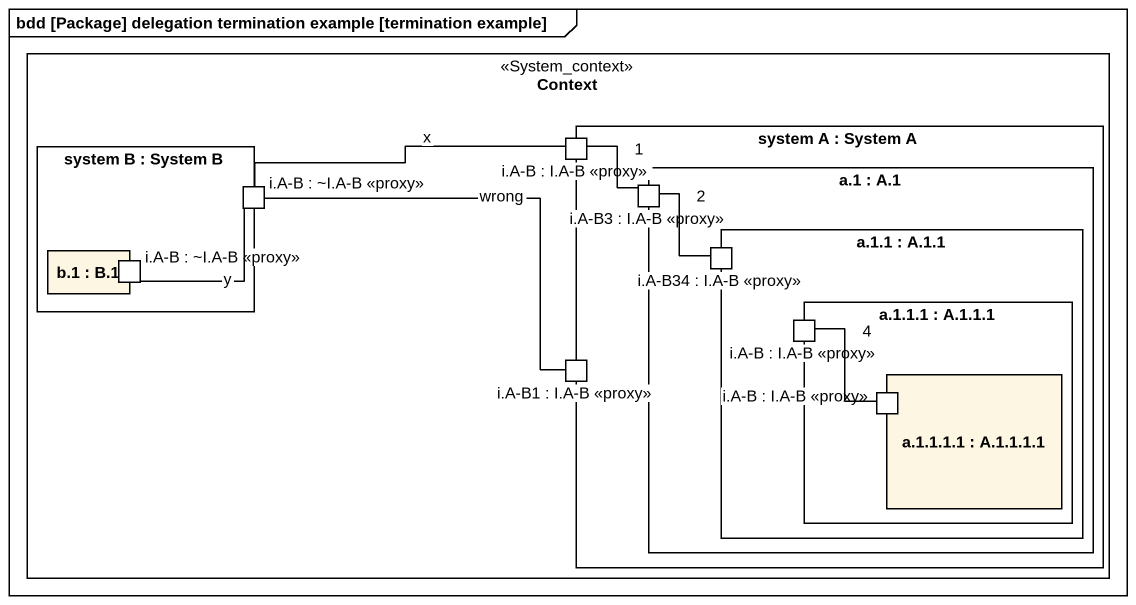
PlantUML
@startuml
mainframe bdd [Package] delegation termination example [termination example]
rectangle Context <<System_context>> {
  rectangle "system B : System B" as system_B {
    port "i.A-B : ~I.A-B <<proxy>>" as i_A_B_I_A_B_proxy_2
    rectangle "b.1 : B.1" as b_1 {
      port "i.A-B : ~I.A-B <<proxy>>" as i_A_B_I_A_B_proxy_3
    }
  }
  rectangle "system A : System A" as system_A {
    port "i.A-B : I.A-B <<proxy>>" as i_A_B_I_A_B_proxy
    rectangle "a.1 : A.1" as a_1 {
      port "i.A-B3 : I.A-B <<proxy>>" as i_A_B3_I_A_B_proxy
      rectangle "a.1.1 : A.1.1" as a_1_1 {
        port "i.A-B34 : I.A-B <<proxy>>" as i_A_B34_I_A_B_proxy
        rectangle "a.1.1.1 : A.1.1.1" as a_1_1_1 {
          port "i.A-B : I.A-B <<proxy>>" as i_A_B_I_A_B_proxy_4
          rectangle "a.1.1.1.1 : A.1.1.1.1" as a_1_1_1_1 {
            port "i.A-B : I.A-B <<proxy>>" as i_A_B_I_A_B_proxy_5
          }
        }
      }
    }
    port "i.A-B1 : I.A-B <<proxy>>" as i_A_B1_I_A_B_proxy
  }
}
i_A_B_I_A_B_proxy -left- i_A_B_I_A_B_proxy_2 : x
i_A_B_I_A_B_proxy -- i_A_B3_I_A_B_proxy : 1
i_A_B_I_A_B_proxy_2 -left- i_A_B_I_A_B_proxy_3 : y
i_A_B_I_A_B_proxy_2 -right- i_A_B1_I_A_B_proxy : wrong
i_A_B3_I_A_B_proxy -- i_A_B34_I_A_B_proxy : 2
i_A_B_I_A_B_proxy_4 -- i_A_B_I_A_B_proxy_5 : 4
@enduml
